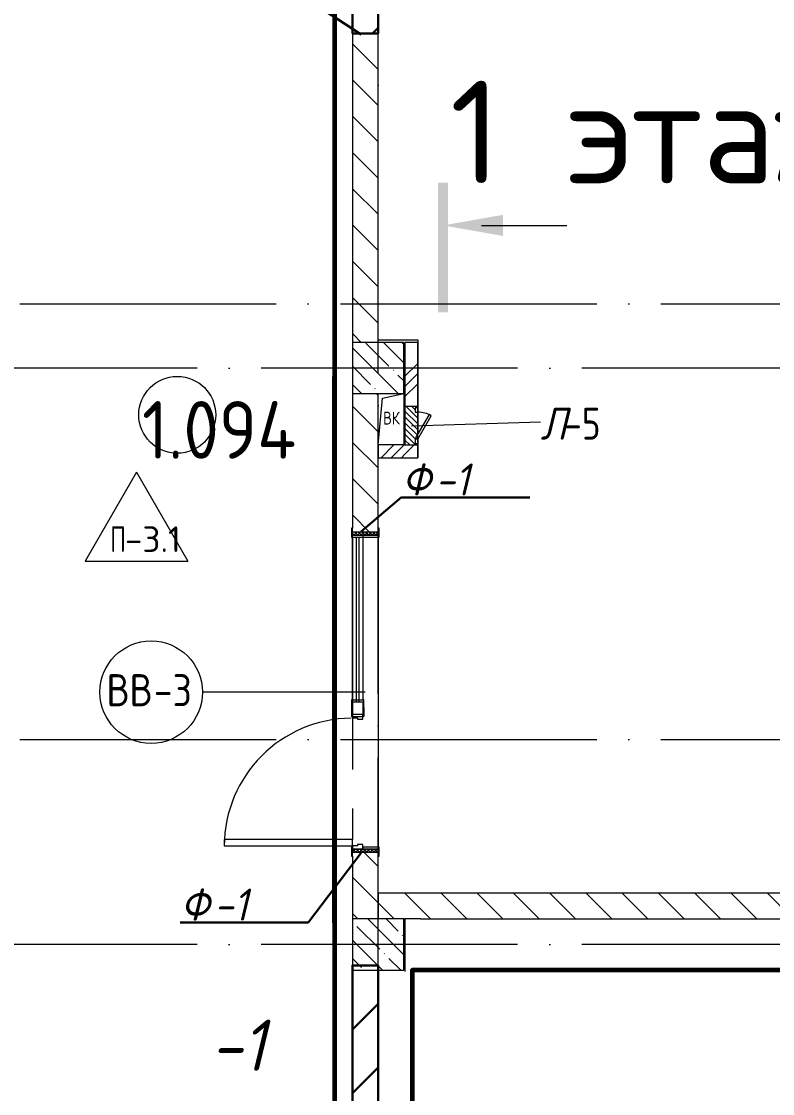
# Model space of a CAD drawing. Header units: millimetres. Extents: x -592259 to 288321, y -552984 to 293768.
# Drawn here: x 154756 to 160615, y 16462 to 24830 of the extents above; entities that cross this region are included whole.
import ezdxf

# ---------------------------------------------------------------- set-up
doc = ezdxf.new("R2010")
doc.units = ezdxf.units.MM
doc.linetypes.add('ADSK_Линия сетки', pattern=[2500, 2000, -250, 0, -250])
doc.linetypes.add('ADSK_Скрыто', pattern=[600, 300, -300])
for name, color, linetype, lineweight in [('0.1) Блок', 6, 'Continuous', 30), ('2)Фарх готовы', 3, 'Continuous', 30), ('2)Фархверки', 40, 'Continuous', 30), ('4.1) Штук. 3 вып', 6, 'Continuous', 60), ('4.1.1) Штук.  швы3 вып.', 6, 'Continuous', 60), ('A-AREA-____-IDEN', 250, 'Continuous', 9), ('A-DETL-____-OTLN', 250, 'Continuous', 5), ('A-DETL-GENF-OTLN', 250, 'Continuous', 5), ('A-DOOR-____-IDEN', 250, 'Continuous', 9), ('A-DOOR-____-MCUT', 250, 'Continuous', 5), ('A-DOOR-____-OTLN', 250, 'Continuous', 5), ('A-DOOR-FRAM-MCUT', 250, 'Continuous', 5), ('A-DOOR-FRAM-OTLN', 250, 'Continuous', 5), ('A-DOOR-GLAZ-MCUT', 250, 'Continuous', 5), ('A-FLOR-____-IDEN', 250, 'Continuous', 9), ('A-FLOR-____-OTLN', 250, 'Continuous', 9), ('A-GENM-____-MCUT', 250, 'Continuous', 25), ('A-GENM-____-OTLN', 250, 'Continuous', 9), ('A-GLAZ-____-OTLN', 250, 'Continuous', 5), ('A-WALL-____-MCUT', 250, 'Continuous', 13), ('A-WALL-____-PATT', 250, 'Continuous', 13), ('G-____-____-SYMB', 250, 'ADSK_Скрыто', 9), ('G-____-____-TEXT', 250, 'Continuous', 9), ('I-WALL-____-OTLN', 250, 'Continuous', 9), ('S-COLS-____-MCUT', 250, 'Continuous', 25), ('S-COLS-____-OTLN', 250, 'Continuous', 9), ('S-GRID-____-OTLN', 250, 'Continuous', 9)]:
    doc.layers.add(name, color=color, linetype=linetype, lineweight=lineweight)
doc.styles.add('GOST Common_1', font='', dxfattribs={"width": 0.9, "height": 250})
doc.styles.add('ISOCPEUR', font='isocpeur.ttf', dxfattribs={"width": 0.8, "height": 100})
doc.styles.add('ISOCPEUR_1', font='isocpeur.ttf', dxfattribs={"width": 0.9, "height": 250})
doc.styles.add('ISOCPEUR_2', font='isocpeur.ttf', dxfattribs={"height": 160})
doc.styles.add('ISOCPEUR_6', font='isocpeur.ttf', dxfattribs={"height": 3.5})
doc.styles.add('ISOCPEUR_I', font='isocpeui.ttf', dxfattribs={"width": 0.9, "height": 12.5})
doc.styles.add('ISOCPEUR_I_1', font='ГОСТ тип А.ttf', dxfattribs={"height": 2500})
doc.styles.get('GOST Common_1').set_extended_font_data('GOST Common')
pattern_1 = [(135, (12287.91, -0.0006), (-141.42136, -141.42136), [])]
pattern_2 = [(45, (12287.9, -0.0006), (-224.5064, 224.5064), []), (45, (12367.3, -0.0006), (0, 449.0128), []), (45, (12208.54, -0.0006), (0, 449.0128), [])]

# ---------------------------------------------------------------- blocks, each defined once
blk = doc.blocks.new('Разрез - Номер вида спереди_3_5 мм-32550530-АР1_Кладочный план 1 этажа С2и3')
at = {"layer": 'G-____-____-SYMB', "linetype": 'Continuous'}
for points in [[(9.798, 0.404), (9.798, -0.394), (-0.333, -0.394), (-0.333, 0.404)], [(2.176, -4.675), (3, 0), (3.824, -4.675)]]:
    blk.add_hatch(color=256, dxfattribs=at).paths.add_polyline_path(points)
at = {"layer": 'G-____-____-SYMB', "linetype": 'Continuous', "lineweight": 20}
blk.add_line((3, -3), (3, -9.663), dxfattribs=at)
blk = doc.blocks.new('Дверь_СКБ_2Ст_Фрамуга2 - Н_ВВ-3_2500x2600h_Учебные помещения_Фрамуга слева-42054644-АР1_Маркировочный план 1 этажа С2и3')
at = {"layer": 'A-DOOR-____-OTLN'}
h = blk.add_hatch(dxfattribs=at)
h.set_pattern_fill('FP_8', color=256, style=0, pattern_type=2)
h.set_pattern_definition([(135, (1051.41, 164.685), (-14.1421, -14.1421), []), (225, (1051.41, 164.685), (14.1421, -14.1421), [])])
h.paths.add_polyline_path([(1237.5, -86.6), (1237.5, -100), (1262.5, -100), (1262.5, 100), (1237.5, 100)])
at = {"layer": 'A-DOOR-FRAM-OTLN'}
h = blk.add_hatch(dxfattribs=at)
h.set_pattern_fill('FP_9', color=256, style=0, pattern_type=2)
h.set_pattern_definition([(45, (-1071.384, 164.685), (-14.1421, 14.1421), []), (135, (-1071.384, 164.685), (-14.1421, -14.1421), [])])
h.paths.add_polyline_path([(-1237.5, 100), (-1237.5, -100), (-1212.5, -100), (-1212.5, 100), (-1228.7, 100)])
at = {"layer": 'A-DOOR-____-MCUT'}
for p, q in [((-1187.5, 1100), (-1187.5, 100)), ((-1137.5, 1100), (-1187.5, 1100)), ((-1137.5, 100), (-1137.5, 1100)), ((-1187.5, 100), (-1137.5, 100))]:
    blk.add_line(p, q, dxfattribs=at)
at = {"layer": 'A-DOOR-FRAM-MCUT'}
for p, q in [((-1197.5, 108), (-1267.5, 108)), ((-1267.5, 108), (-1267.5, 100)), ((-1267.5, 100), (-1197.5, 100)), ((-1212.5, 100), (-1237.5, 100)), ((-1237.5, 100), (-1237.5, -100)), ((-1187.5, 100), (-1212.5, 100)), ((-1212.5, 100), (-1212.5, 20)), ((-1212.5, -100), (-1212.5, 100)), ((-1197.5, 100), (-1197.5, 108)), ((-1187.5, 60), (-1187.5, 100)), ((-187.5, 100), (-187.5, 60)), ((-162.5, 100), (-187.5, 100)), ((-177.5, 108), (-177.5, 100)), ((-107.5, 108), (-177.5, 108)), ((-177.5, 100), (-177.5, 20)), ((-62.5, 100), (-162.5, 100)), ((-162.5, 20), (-162.5, 100)), ((-162.5, 20), (-162.5, 100)), ((-117.5, 108), (-117.5, 100)), ((-47.5, 108), (-117.5, 108)), ((-107.5, 100), (-107.5, 108)), ((-62.5, 100), (-62.5, 20)), ((-47.5, 100), (-47.5, 108)), ((-47.5, 100), (-47.5, 20)), ((-47.5, 100), (1237.5, 100)), ((1292.5, 108), (1222.5, 108)), ((1222.5, 108), (1222.5, 100)), ((1222.5, 100), (1222.5, 20)), ((1222.5, 100), (1292.5, 100)), ((1237.5, 100), (1237.5, 20)), ((1262.5, 100), (1237.5, 100)), ((1237.5, 100), (1237.5, -100)), ((1262.5, -100), (1262.5, 100)), ((1292.5, 100), (1292.5, 108)), ((-1212.5, 20), (-1177.5, 20)), ((-1197.5, 20), (-1212.5, 20)), ((-1212.5, 20), (-1212.5, -100)), ((-1197.5, -100), (-1197.5, 20)), ((-1177.5, 60), (-1187.5, 60)), ((-1177.5, 20), (-1177.5, 60)), ((-187.5, 60), (-197.5, 60)), ((-197.5, 60), (-197.5, 20)), ((-197.5, 20), (-162.5, 20)), ((-177.5, 12), (-177.5, 20)), ((-107.5, 12), (-177.5, 12)), ((-62.5, 20), (-162.5, 20)), ((-117.5, 20), (-117.5, 12)), ((-117.5, 12), (-47.5, 12)), ((-107.5, 20), (-107.5, 12)), ((-47.5, 12), (-47.5, 20)), ((1237.5, 20), (-47.5, 20)), ((1237.5, 20), (1222.5, 20)), ((1222.5, 20), (1222.5, -100)), ((1237.5, -100), (1237.5, 20)), ((-1197.5, -100), (-1267.5, -100)), ((-1267.5, -100), (-1267.5, -108)), ((-1267.5, -108), (-1197.5, -108)), ((-1237.5, -100), (-1212.5, -100)), ((-1212.5, -100), (-1197.5, -100)), ((-1197.5, -108), (-1197.5, -100)), ((1222.5, -100), (1237.5, -100)), ((1292.5, -100), (1222.5, -100)), ((1222.5, -100), (1222.5, -108)), ((1222.5, -108), (1292.5, -108)), ((1237.5, -100), (1262.5, -100)), ((1292.5, -108), (1292.5, -100))]:
    blk.add_line(p, q, dxfattribs=at)
at = {"layer": 'A-DOOR-GLAZ-MCUT'}
for p, q in [((1222.5, 70), (-62.5, 70)), ((1222.5, 50), (-62.5, 50))]:
    blk.add_line(p, q, dxfattribs=at)
blk = doc.blocks.new('BSC_Колонна _Прямоугольная - 400x400-V63-АР1_Маркировочный план 1 этажа С2и3')
at = {"layer": 'S-COLS-____-OTLN', "lineweight": 5}
h = blk.add_hatch(dxfattribs=at)
h.set_pattern_fill('FP_98', color=256, style=0, pattern_type=2)
h.set_pattern_definition([(135, (-145249.98, -22125), (-142.5612, -142.5612), []), (135, (-145107.42, -22125), (-142.5612, -142.5612), [252.016, -50.403, 3.353, -47.05])])
h.paths.add_polyline_path([(-200, -200), (200, -200), (200, 200), (-200, 200), (-200, -143.7)])
at = {"layer": 'S-COLS-____-MCUT', "lineweight": 5}
for p, q in [((200, 200), (-200, 200)), ((-200, 200), (-200, -200)), ((200, -200), (200, 200)), ((-200, -200), (200, -200))]:
    blk.add_line(p, q, dxfattribs=at)
blk = doc.blocks.new('BSC_Колонна _Прямоугольная - 400x400-V64-АР1_Маркировочный план 1 этажа С2и3')
at = {"layer": 'S-COLS-____-OTLN', "lineweight": 5}
h = blk.add_hatch(dxfattribs=at)
h.set_pattern_fill('FP_99', color=256, style=0, pattern_type=2)
h.set_pattern_definition([(135, (-145249.98, -17625), (-142.56192, -142.56192), []), (135, (-145107.42, -17625), (-142.56192, -142.56192), [252.016, -50.403, 3.353, -47.05])])
h.paths.add_polyline_path([(93.2, -200), (200, -200), (200, 200), (-200, 200), (-200, -200), (70, -200)])
at = {"layer": 'S-COLS-____-MCUT', "lineweight": 5}
for p, q in [((200, 200), (-200, 200)), ((-200, 200), (-200, -200)), ((200, -200), (200, 200)), ((-200, -200), (200, -200))]:
    blk.add_line(p, q, dxfattribs=at)
blk = doc.blocks.new('_Wn_-As_OpeningMEP_floor__Rectangular - _Wn_-As_OpeningMEP_floor__Rectangular-34705337-АР1_Маркировочный план 1 этажа С2и3')
at = {"layer": 'A-DETL-GENF-OTLN', "lineweight": 5}
for p, q in [((-100, -150), (-64.6, 214.6)), ((-64.6, 214.6), (100, 250))]:
    blk.add_line(p, q, dxfattribs=at)
blk = doc.blocks.new('АР_Люк - ЛРС_ВК_300х400_внутренний_RAL 9003-42726780-АР1_Маркировочный план 1 этажа С2и3')
at = {"layer": 'A-DOOR-____-OTLN'}
h = blk.add_hatch(dxfattribs=at)
h.set_pattern_fill('FP_148', color=256, style=0, pattern_type=2)
h.set_pattern_definition([(45, (125, 0), (-22.6274, 22.6274), [])])
h.paths.add_polyline_path([(92.8, -50), (275, -50), (275, 50), (265, 50), (265, 30), (230, 30), (230, 50), (220, 32.7), (190, 50), (20, 50), (20, 30), (-15, 30), (-15, 50), (-25, 50), (-25, -50), (38.1, -50)])
at = {"layer": 'A-DETL-GENF-OTLN', "lineweight": 5}
for p, q in [((275, 50), (-25, 50)), ((-25, 50), (-25, -50)), ((275, -50), (275, 50)), ((-25, -50), (275, -50))]:
    blk.add_line(p, q, dxfattribs=at)
at = {"layer": 'A-DOOR-____-MCUT', "lineweight": 5}
for p, q in [((48.1, 155), (38.1, 137.7)), ((38.1, 137.7), (220, 32.7)), ((230, 50), (48.1, 155)), ((20, 50), (-15, 50)), ((-15, 50), (-15, 30)), ((-15, 30), (20, 30)), ((20, 30), (20, 50)), ((220, 32.7), (230, 50)), ((265, 50), (230, 50)), ((230, 50), (230, 30)), ((230, 30), (265, 30)), ((265, 30), (265, 50))]:
    blk.add_line(p, q, dxfattribs=at)
blk.add_arc((230, 50), 210, 150, 180, dxfattribs=at)
at = {"layer": 'A-DOOR-____-OTLN'}
blk.add_line((230, 50), (48.1, 155), dxfattribs=at)
blk = doc.blocks.new('ASML_АР_Отделка Люка - ВО Отделка люков_Грунтовка 0_Шпатлевка 0_Окраска 0_0-42467640-АР1_Маркировочный план 1 этажа С2и3')
at = {"layer": 'A-GENM-____-MCUT', "lineweight": 5}
for p, q in [((-140, 3), (-150, 3)), ((-150, 3), (-150, 0)), ((65, 3), (-105, 3)), ((150, 3), (140, 3)), ((150, 0), (150, 3)), ((-150, 0), (-140, 0)), ((-105, 0), (70.2, 0)), ((103.3, 0), (105, 0)), ((140, 0), (150, 0))]:
    blk.add_line(p, q, dxfattribs=at)
blk = doc.blocks.new('AAR_СКБ_Марка_Помещения_мал - Номер-28977439-АР1_Маркировочный план 1 этажа С2и3')
at = {"layer": 'A-AREA-____-IDEN'}
blk.add_circle((-0.028, 0), 3, dxfattribs=at)
blk = doc.blocks.new('AAR_СКБ_Марка_Перекрытия - Марка пола-17325028-АР1_Маркировочный план 1 этажа С2и3')
at = {"layer": 'A-FLOR-____-IDEN'}
for p, q in [((0, 6.932), (-4.002, 0)), ((0, 6.932), (4.002, 0)), ((-4.002, 0), (4.002, 0))]:
    blk.add_line(p, q, dxfattribs=at)
blk = doc.blocks.new('ADSK_Марка_Дверь - Типоразмер_ADSK_Марка-30565456-АР1_Маркировочный план 1 этажа С2и3')
at = {"layer": 'A-DOOR-____-IDEN'}
blk.add_circle((0, 0), 4, dxfattribs=at)

msp = doc.modelspace()

# ---------------------------------------------------------------- hatches: boundary and pattern name
at = {"layer": '0.1) Блок'}
h = msp.add_hatch(dxfattribs=at)
h.set_pattern_fill('ANSI31', color=256, scale=111)
h.set_pattern_definition([(45, (0.15, -29090), (-249.2021, 249.2021), [])])
h.paths.add_polyline_path([(157338.0454, 24735), (157538.0674, 24735), (157537.7486, 26425), (157337.7267, 26425)])
h = msp.add_hatch(dxfattribs=at)
h.set_pattern_fill('ANSI31', color=256, scale=111)
h.set_pattern_definition([(45, (0.32, -38202.2), (-249.2021, 249.2021), [])])
h.paths.add_polyline_path([(157338.2107, 15622.8165), (157538.2326, 15622.8165), (157537.9138, 17461.7711), (157337.8919, 17461.7711)])
at = {"layer": 'A-WALL-____-PATT', "lineweight": 15, "true_color": 0x000000}
h = msp.add_hatch(dxfattribs=at)
h.set_pattern_fill('FP_2', color=18, style=0, pattern_type=2)
h.set_pattern_definition(pattern_1)
h.paths.add_polyline_path([(157537.7267, 22325), (157537.7267, 24735), (157337.7267, 24735), (157337.8919, 22325)])
h = msp.add_hatch(dxfattribs=at)
h.set_pattern_fill('FP_5', color=18, style=0, pattern_type=2)
h.set_pattern_definition(pattern_2)
h.paths.add_polyline_path([(157747.8919, 21425), (157847.8919, 21425), (157847.8919, 21525), (157747.8919, 21525), (157747.8919, 21496.2022)])
h.paths.add_polyline_path([(157747.8919, 21825), (157847.8919, 21825), (157847.8919, 22325), (157747.8919, 22325), (157747.8919, 21925)])
h = msp.add_hatch(dxfattribs=at)
h.set_pattern_fill('FP_2', color=18, style=0, pattern_type=2)
h.set_pattern_definition(pattern_1)
h.paths.add_polyline_path([(157337.8919, 17825), (157537.8904, 17825.004), (157537.8919, 18345), (157337.8919, 18345), (157337.8919, 17825.004)])
h.paths.add_polyline_path([(157337.8919, 20845), (157537.8919, 20845), (157537.8919, 21925), (157337.8919, 21925), (157337.8919, 20875)])
h = msp.add_hatch(dxfattribs=at)
h.set_pattern_fill('FP_5', color=18, style=0, pattern_type=2)
h.set_pattern_definition(pattern_2)
h.paths.add_polyline_path([(157737.9138, 21425), (157747.8919, 21425), (157747.8919, 21525), (157537.9138, 21525), (157537.9138, 21425), (157737.8919, 21425)])
h = msp.add_hatch(dxfattribs=at)
h.set_pattern_fill('FP_2', color=18, style=0, pattern_type=2)
h.set_pattern_definition(pattern_1)
h.paths.add_polyline_path([(157537.9138, 17825.004), (165037.8919, 17825.004), (165036.8473, 18025.004), (157537.9138, 18025.004)])

# ---------------------------------------------------------------- linework, layer by layer
at = {"layer": '0.1) Блок'}
for points in [[(157338.0454, 24735), (157538.0674, 24735), (157537.7486, 26425), (157337.7267, 26425)], [(157338.2107, 15622.8165), (157538.2326, 15622.8165), (157537.9138, 17461.7711), (157337.8919, 17461.7711)]]:
    msp.add_lwpolyline(points, close=True, dxfattribs=at)
at = {"layer": '2)Фарх готовы'}
msp.add_line((157404.9848, 24729.1864), (156993.8457, 24998.742), dxfattribs=at)
at = {"layer": '2)Фархверки'}
for p, q in [((157404.9848, 20848.4661), (157721.7588, 21118.0217)), ((157721.7588, 21114.8779), (158721.7588, 21114.8779)), ((157404.9848, 18340.5412), (156993.8457, 17799.4602)), ((155993.8457, 17796.8164), (156993.8457, 17796.8164))]:
    msp.add_line(p, q, dxfattribs=at)
at = {"layer": '4.1) Штук. 3 вып'}
msp.add_lwpolyline([(152824.391, 48485.5), (152824.391, 58375), (157197.4452, 58375), (157197.4452, 211.6505), (152824.391, 211.6505), (152824.391, 10513.9665)], dxfattribs=at)
msp.add_lwpolyline([(157802.7357, 9187.9634), (164837.8919, 9187.9634), (164837.8919, 17425), (157802.7357, 17425)], close=True, dxfattribs=at)
at = {"layer": '4.1.1) Штук.  швы3 вып.'}
msp.add_lwpolyline([(157197.4452, 17795.2978), (157197.4452, 22058.6509)], dxfattribs=at)
at = {"layer": 'A-DETL-____-OTLN', "color": 18, "true_color": 0x000000}
msp.add_arc((157337.8872, 18391.9333), 1000, 90.57296735, 179.82429283, dxfattribs=at)
at = {"layer": 'A-DOOR-____-IDEN', "color": 18, "true_color": 0x000000}
for p, q in [((157797.8919, 21675), (158805.5345, 21704.5235)), ((157437.8919, 19595), (156167.8919, 19595))]:
    msp.add_line(p, q, dxfattribs=at)
at = {"layer": 'A-FLOR-____-OTLN', "color": 18, "lineweight": 5, "true_color": 0x000000}
for p, q in [((157537.7267, 22345), (157848.8919, 22345)), ((157848.8919, 22345), (157848.8919, 21611.7321)), ((157737.8919, 21925), (157737.8919, 21525)), ((157848.8919, 21571.7321), (157848.8919, 21425)), ((157337.8919, 20805), (157337.8919, 19420)), ((157337.8919, 19395), (157337.8919, 18992.4514)), ((157337.8919, 18685.9917), (157337.8919, 18445))]:
    msp.add_line(p, q, dxfattribs=at)
at = {"layer": 'A-WALL-____-MCUT', "color": 18, "lineweight": 15, "true_color": 0x000000}
for p, q in [((157337.7267, 24735), (157337.7267, 22325)), ((157537.7267, 22325), (157537.7267, 24735)), ((157747.8919, 22325), (157747.8919, 21525)), ((157847.8919, 22325), (157747.8919, 22325)), ((157847.8919, 21825), (157847.8919, 22325)), ((157337.8919, 21925), (157337.8919, 20875)), ((157537.8919, 20875), (157537.8919, 21925)), ((157747.8919, 21525), (157537.9138, 21525)), ((157537.9138, 21525), (157537.9138, 21425)), ((157847.8919, 21425), (157847.8919, 21525)), ((157537.9138, 21425), (157847.8919, 21425)), ((157337.8919, 18315), (157337.8919, 17825)), ((157537.8919, 17825), (157537.8919, 18315)), ((165037.8919, 18025.004), (157537.9138, 18025.004)), ((157537.9138, 18025.004), (157537.9138, 17825.004)), ((157737.8919, 17825.004), (157747.8919, 17825.004)), ((157747.8919, 17825.004), (157747.8919, 17415)), ((157867.8919, 17825.004), (157747.8919, 17825.004)), ((157867.8919, 17825.004), (165037.8919, 17825.004))]:
    msp.add_line(p, q, dxfattribs=at)
at = {"layer": 'I-WALL-____-OTLN', "color": 18, "lineweight": 15, "true_color": 0x000000}
msp.add_line((157537.8919, 20805), (157537.8919, 18385), dxfattribs=at)
at = {"layer": 'S-GRID-____-OTLN', "color": 18, "linetype": 'ADSK_Линия сетки', "true_color": 0x000000}
for p, q in [((157537.9138, -2919.5356), (157537.9138, 61063.6538)), ((77240.3519, 22625), (167356.8279, 22625)), ((168626.8279, 22125), (111607.9138, 22125)), ((77240.3519, 19225), (168626.8279, 19225)), ((168626.8279, 17625), (111607.9138, 17625))]:
    msp.add_line(p, q, dxfattribs=at)

# ---------------------------------------------------------------- block references
at = {"layer": 'A-AREA-____-IDEN', "color": 18, "true_color": 0x000000, "xscale": 99.99999999999993, "yscale": 99.99999999999993, "zscale": 99.99999999999993}
msp.add_blockref('AAR_СКБ_Марка_Помещения_мал - Номер-28977439-АР1_Маркировочный план 1 этажа С2и3', (155974.0362, 21759.5581), dxfattribs=at)
at = {"layer": 'A-DOOR-____-IDEN', "color": 18, "true_color": 0x000000, "xscale": 99.99999999999993, "yscale": 99.99999999999993, "zscale": 99.99999999999993}
msp.add_blockref('ADSK_Марка_Дверь - Типоразмер_ADSK_Марка-30565456-АР1_Маркировочный план 1 этажа С2и3', (155767.8919, 19595), dxfattribs=at)
at = {"layer": 'A-DOOR-____-OTLN', "color": 18, "true_color": 0x000000}
for name, p, rotation in [('АР_Люк - ЛРС_ВК_300х400_внутренний_RAL 9003-42726780-АР1_Маркировочный план 1 этажа С2и3', (157797.8919, 21800), 270), ('Дверь_СКБ_2Ст_Фрамуга2 - Н_ВВ-3_2500x2600h_Учебные помещения_Фрамуга слева-42054644-АР1_Маркировочный план 1 этажа С2и3', (157437.8919, 19582.5), 89.99999999999991)]:
    msp.add_blockref(name, p, dxfattribs=dict(at, rotation=rotation))
at = {"layer": 'A-FLOR-____-IDEN', "color": 18, "true_color": 0x000000, "xscale": 99.99999999999993, "yscale": 99.99999999999993, "zscale": 99.99999999999993}
msp.add_blockref('AAR_СКБ_Марка_Перекрытия - Марка пола-17325028-АР1_Маркировочный план 1 этажа С2и3', (155652.7036, 20617.632), dxfattribs=at)
at = {"layer": 'A-GENM-____-OTLN', "color": 18, "lineweight": 5, "true_color": 0x000000, "rotation": 270}
msp.add_blockref('ASML_АР_Отделка Люка - ВО Отделка люков_Грунтовка 0_Шпатлевка 0_Окраска 0_0-42467640-АР1_Маркировочный план 1 этажа С2и3', (157844.8919, 21675), dxfattribs=at)
at = {"layer": 'A-GLAZ-____-OTLN', "color": 18, "true_color": 0x000000}
msp.add_blockref('_Wn_-As_OpeningMEP_floor__Rectangular - _Wn_-As_OpeningMEP_floor__Rectangular-34705337-АР1_Маркировочный план 1 этажа С2и3', (157637.8919, 21675), dxfattribs=at)
at = {"layer": 'G-____-____-SYMB', "linetype": 'Continuous', "lineweight": 40, "extrusion": (0, 0, -1), "xscale": 99.99999999999993, "yscale": 99.99999999999993, "zscale": 99.99999999999993, "rotation": 270.0000000000003}
msp.add_blockref('Разрез - Номер вида спереди_3_5 мм-32550530-АР1_Кладочный план 1 этажа С2и3', (-158045.0964, 23538.1226), dxfattribs=at)
at = {"layer": 'S-COLS-____-OTLN', "color": 18, "lineweight": 5, "true_color": 0x000000}
for name, p in [('BSC_Колонна _Прямоугольная - 400x400-V63-АР1_Маркировочный план 1 этажа С2и3', (157537.8919, 22125)), ('BSC_Колонна _Прямоугольная - 400x400-V64-АР1_Маркировочный план 1 этажа С2и3', (157537.8919, 17625))]:
    msp.add_blockref(name, p, dxfattribs=at)

# ---------------------------------------------------------------- texts
at = {"layer": '2)Фарх готовы', "insert": (156231.0762, 17039.6516), "char_height": 400, "width": 384.81, "attachment_point": 1, "style": 'ISOCPEUR_I'}
msp.add_mtext('-1', dxfattribs=at)
at = {"layer": '2)Фархверки', "attachment_point": 1}
for s, insert, char_height, width, style in [('ВК', (157577.913, 21783.9554), 100, 160.3375, 'ISOCPEUR'), ('\\fISOCPEUR|b0|i1|c204|p34|;Ф', (157725.8606, 21380.0133), 250, 312.658125, 'ISOCPEUR_I'), ('-1', (157983.8294, 21380.0133), 250, 384.81, 'ISOCPEUR_I'), ('\\fISOCPEUR|b0|i1|c204|p34|;Ф', (155997.9474, 18061.9518), 250, 312.658125, 'ISOCPEUR_I'), ('-1', (156255.9162, 18061.9518), 250, 384.81, 'ISOCPEUR_I')]:
    msp.add_mtext(s, dxfattribs=dict(at, insert=insert, char_height=char_height, width=width, style=style))
at = {"layer": 'A-AREA-____-IDEN', "color": 18, "true_color": 0x000000, "insert": (155696.5358, 21867.0437), "char_height": 450, "width": 628.523, "attachment_point": 1, "style": 'ISOCPEUR_1'}
msp.add_mtext('1.094', dxfattribs=at)
at = {"layer": 'A-DOOR-____-IDEN', "color": 18, "true_color": 0x000000, "char_height": 250, "attachment_point": 1}
for s, insert, width, style in [('\\fISOCPEUR|b0|i1|c204|p34|;\\W.9;Л', (158805.5345, 21815.8777), 223.670812, 'ISOCPEUR_I_1'), ('-5', (158990.0814, 21815.8777), 404.0505, 'ISOCPEUR_I_1'), ('ВВ', (155419.1345, 19735.4506), 447.341625, 'GOST Common_1'), ('-3', (155788.2283, 19735.4506), 389.620125, 'GOST Common_1')]:
    msp.add_mtext(s, dxfattribs=dict(at, insert=insert, width=width, style=style))
at = {"layer": 'A-FLOR-____-IDEN', "color": 18, "true_color": 0x000000, "char_height": 200, "attachment_point": 1, "style": 'ISOCPEUR_2'}
for s, insert, width in [('\\fISOCPEUR|b0|i0|c204|p34|;\\W.7;П', (155447.4687, 20889.0178), 140.295312), ('-3.1', (155563.2239, 20889.0178), 381.60325)]:
    msp.add_mtext(s, dxfattribs=dict(at, insert=insert, width=width))
at = {"layer": 'G-____-____-TEXT', "color": 7, "insert": (158097.7194, 24367.0362), "char_height": 800, "width": 18169.734652, "attachment_point": 1, "style": 'ISOCPEUR_6'}
msp.add_mtext('1 этаж, 3 секция', dxfattribs=at)

doc.saveas('drawing.dxf')
